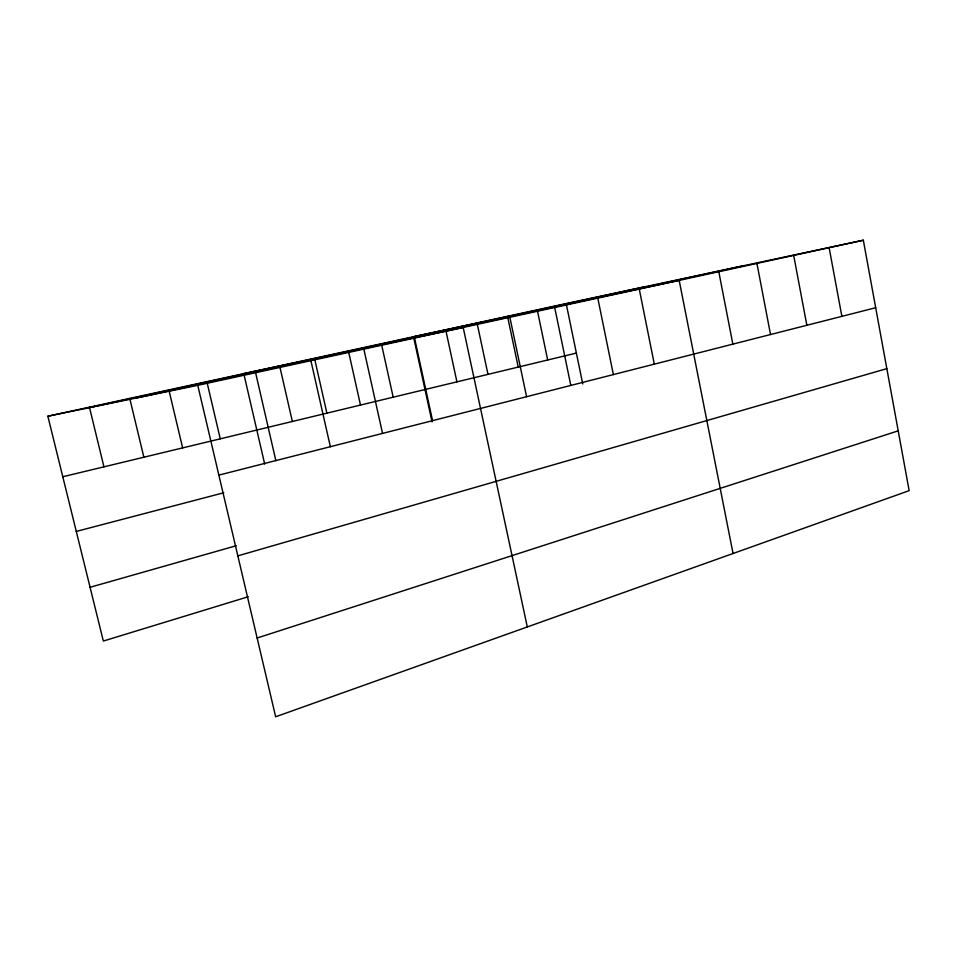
<?xml version="1.0" encoding="UTF-8"?>
<svg xmlns="http://www.w3.org/2000/svg" width="957" height="957" viewBox="0 0 957 957"><rect width="100%" height="100%" fill="white"/><g stroke="black" fill="none" stroke-linecap="round" stroke-linejoin="round"><path stroke-width="1.44" d="M257.146 638.008L898.204 430.841M248.186 596.761L103.344 641.046L47.85 416.211L566.173 303.548L863.334 240.219L909.15 490.642L275.652 716.781L197.764 385.324L47.85 416.211M237.838 555.85L886.828 368.648M90.078 587.287L236.2 545.741M76.285 531.434L223.759 492.759M218.866 475.115L875.691 307.735M62.791 476.753L576.377 353.085M197.764 385.324L863.334 240.219M85.233 408.519L645.245 286.705M134.494 398.363L744.211 265.603M89.42 407.18L103.942 466.849M129.733 398.411L143.873 457.231M168.875 389.906L182.631 447.9M206.868 381.652L220.266 438.832M264.682 464.049L243.772 373.625L463.188 327.461L527.307 626.943M255.603 372.716L275.843 460.592M279.635 365.837L292.352 421.475M314.829 359.7L326.899 413.161M310.905 360.657L330.356 446.704M348.408 350.884L360.49 405.062M381.711 345.166L393.183 397.191M363.839 349.114L382.537 433.401M414.548 338.06L432.552 420.661M432.05 421.846L413.508 336.732L679.183 280.365L733.05 553.505M445.699 329.734L456.92 381.843M477.029 322.928L487.986 374.366M509.866 317.281L526.577 396.7M507.533 316.3L518.227 367.081M537.236 309.841L547.679 359.988M554.701 307.508L570.815 385.42M566.472 305.008L582.729 383.901M597.802 298.117L613.365 374.582M639.264 289.074L654.301 364.15M718.791 271.74L732.847 344.137M756.927 263.414L770.529 334.531M793.688 255.411L806.847 325.272M829.133 247.672L841.873 316.348"/></g></svg>
